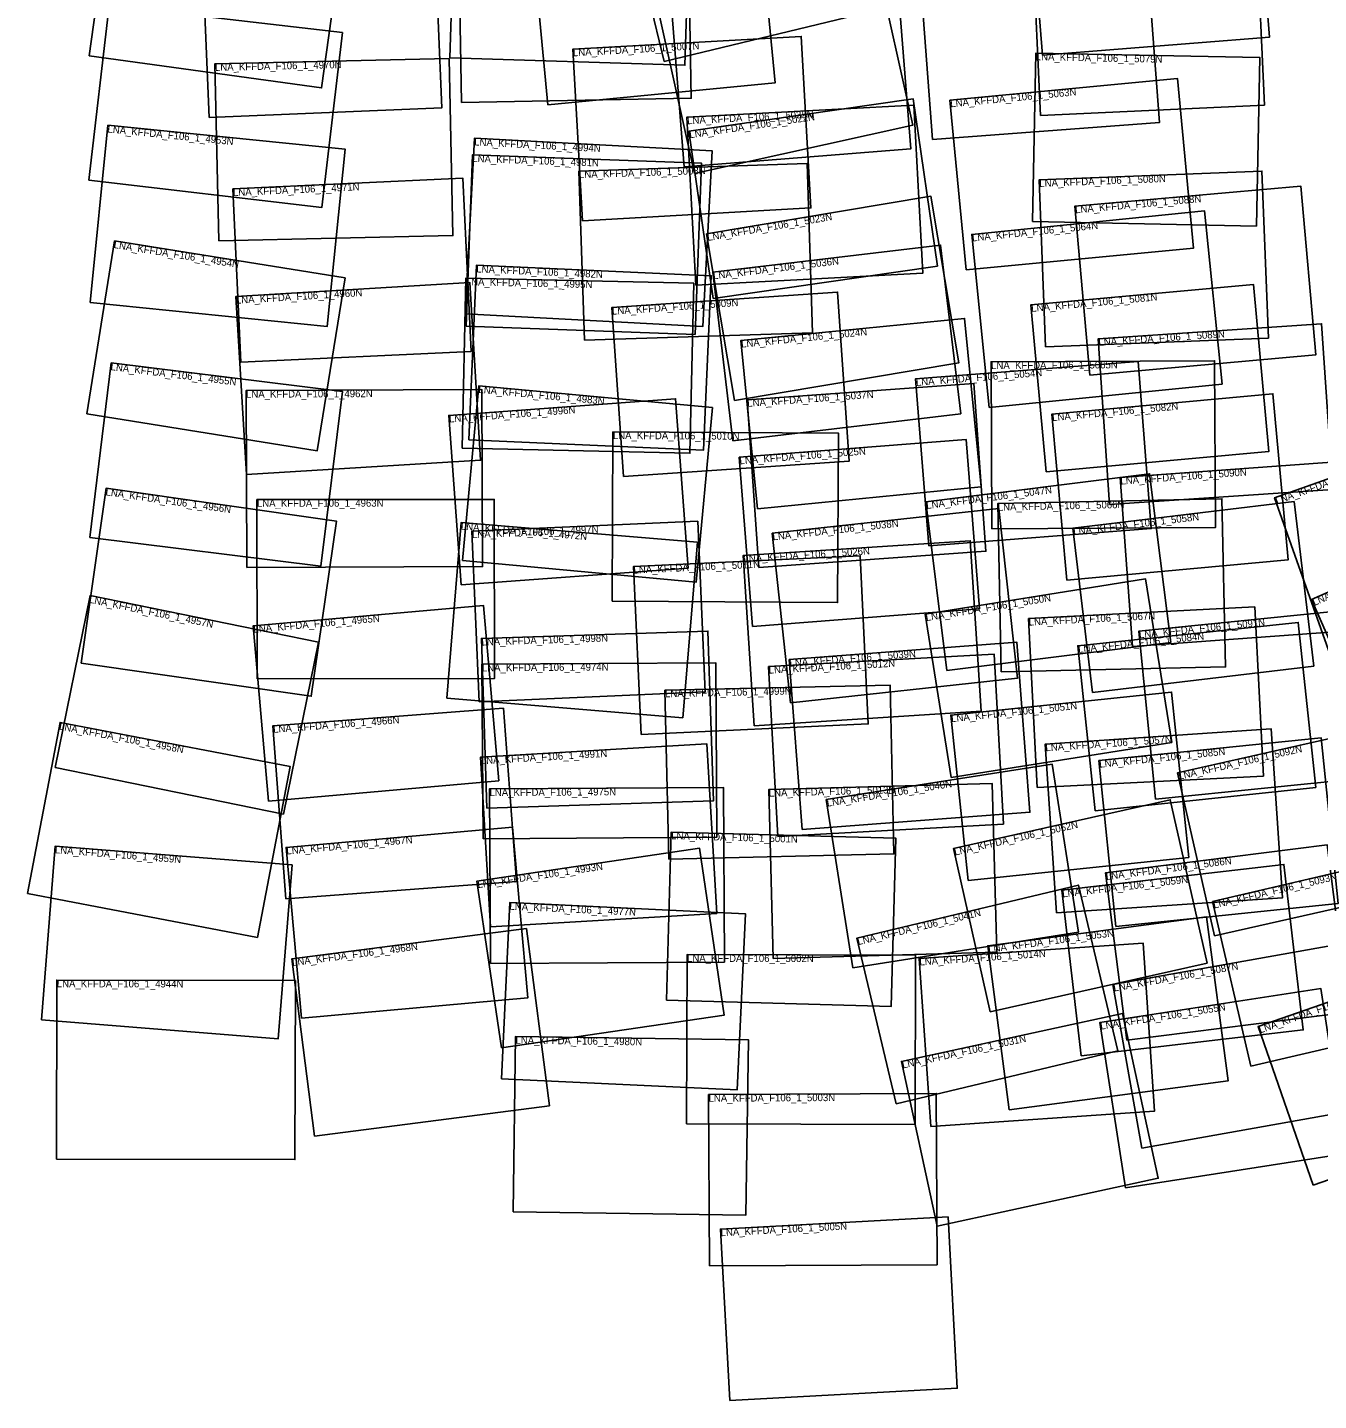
# Model space of a CAD drawing. Extents: x 678319 to 691882, y 269584 to 286476.
# Drawn here: x 678319 to 687342, y 269584 to 279177 of the extents above; entities that cross this region are included whole.
import ezdxf

# ---------------------------------------------------------------- set-up
doc = ezdxf.new("R2010")
doc.units = 0
doc.layers.add('Default', color=7, linetype='Continuous')

msp = doc.modelspace()

# ---------------------------------------------------------------- linework, layer by layer
at = {"layer": 'Default'}
for points in [[(682769.3, 278937.8), (682488.3, 280095.6), (684031.4, 280470), (684312.3, 279312.2)], [(685412, 278983.2), (685318, 280172.1), (686904.4, 280297.5), (686998.4, 279108.6)], [(678750.3, 278979.3), (678919.3, 280196.4), (680543.6, 279970.8), (680374.6, 278753.7)], [(681271.6, 278964), (681310, 280190.2), (682952.2, 280138.8), (682913.8, 278912.6)], [(681956.4, 278636.8), (681842.8, 279817.8), (683430.6, 279970.5), (683544.2, 278789.5)], [(679588.4, 278547), (679537.6, 279770.4), (681163.8, 279837.9), (681214.6, 278614.6)], [(681352.9, 278652), (681330.5, 279863.8), (682935.7, 279893.6), (682958.2, 278681.8)], [(685398.9, 278562.4), (685344.9, 279728.8), (686910.1, 279801.3), (686964.1, 278634.8)], [(682979.7, 278155.8), (682726, 279299.3), (684253.1, 279638.1), (684506.8, 278494.6)], [(684642.9, 278394.9), (684555.7, 279571.4), (686142.7, 279689.1), (686229.9, 278512.5)], [(682909.1, 278203), (682815.3, 279378.8), (684399.3, 279505.1), (684493, 278329.3)], [(678746.7, 278109.6), (678889.6, 279331), (680519.6, 279140.4), (680376.8, 277919)], [(682197.4, 277825.8), (682130, 279024.5), (683726.8, 279114.2), (683794.2, 277915.5)], [(679656, 277687), (679629, 278923), (681265.4, 278958.8), (681292.5, 277722.8)], [(685342.9, 277820.4), (685366.8, 278997.7), (686931.9, 278965.9), (686908, 277788.6)], [(684879.1, 277483.9), (684766.1, 278668.4), (686355.6, 278820), (686468.6, 277635.6)], [(683110.8, 277282.6), (682941.3, 278451.8), (684508.6, 278679), (684678.1, 277509.8)], [(682989.9, 277375.4), (682928.1, 278550), (684514.1, 278633.5), (684575.9, 277458.9)], [(678756.9, 277254.4), (678881.6, 278493.2), (680538.2, 278326.5), (680413.5, 277087.6)], [(681377.9, 277175.2), (681443, 278402.7), (683103.4, 278314.7), (683038.3, 277087.1)], [(681385.4, 277090.9), (681429.2, 278287.5), (683029, 278228.9), (682985.2, 277032.3)], [(682211.6, 276991.3), (682172.8, 278173.5), (683767, 278225.9), (683805.9, 277043.6)], [(679810.8, 276837.2), (679754.4, 278048.2), (681362.4, 278123.1), (681418.8, 276912)], [(685434.7, 276946.5), (685389.5, 278112.5), (686946.6, 278172.9), (686991.8, 277006.9)], [(683260.9, 276571.1), (683065.3, 277734.3), (684632.9, 277997.9), (684828.5, 276834.7)], [(685744, 276748.1), (685638.7, 277927.7), (687217.7, 278068.7), (687323, 276889.1)], [(685040.3, 276521.2), (684918.2, 277731), (686545.2, 277895.2), (686667.3, 276685.4)], [(678733.5, 276478.3), (678927.4, 277685.7), (680538.4, 277427), (680344.6, 276219.7)], [(683248.6, 276288), (683107.8, 277466.5), (684700.7, 277656.7), (684841.5, 276478.2)], [(681402.4, 276295.6), (681456.9, 277515.5), (683097.7, 277442.1), (683043.2, 276222.3)], [(681355.8, 276238.4), (681383.3, 277425.9), (682976.5, 277389), (682949, 276201.5)], [(679849.5, 276053.7), (679774.2, 277295.9), (681409.8, 277395.2), (681485.2, 276153)], [(682484, 276038.7), (682402.7, 277219.3), (683981, 277328), (684062.3, 276147.4)], [(685438.5, 276071.3), (685331.9, 277239.2), (686887.3, 277381.2), (686994, 276213.3)], [(683420.3, 275812.8), (683304, 276989.6), (684868.1, 277144.1), (684984.4, 275967.3)], [(685879.9, 275843.6), (685802.2, 277002.1), (687363.6, 277106.8), (687441.3, 275948.3)], [(684617.5, 275554.4), (684526.3, 276722), (686081.6, 276843.6), (686172.8, 275676)], [(685059.5, 275674.6), (685053.8, 276840.6), (686615, 276848.3), (686620.8, 275682.3)], [(678753.7, 275613.4), (678904, 276832.7), (680520, 276633.4), (680369.7, 275414.1)], [(681359.8, 275452.7), (681473.8, 276673.7), (683105.7, 276521.2), (682991.6, 275300.2)], [(683431.2, 275404.2), (683347.6, 276575.9), (684933.2, 276689), (685016.8, 275517.3)], [(679852.1, 275403.2), (679846.6, 276640), (681493.7, 276647.3), (681499.2, 275410.5)], [(681349.8, 275282.7), (681263.5, 276466.6), (682849, 276582.2), (682935.3, 275398.3)], [(685584, 275315.8), (685478.2, 276476.1), (687023.2, 276617.1), (687129.1, 275456.8)], [(687423.3, 274794.7), (687035, 275891.1), (688488.7, 276405.9), (688877, 275309.5)], [(682404.3, 275167.4), (682410.5, 276351.3), (683986.9, 276343.1), (683980.8, 275159.2)], [(683386.2, 274991.4), (683293.5, 276174.1), (684879.1, 276298.4), (684971.9, 275115.8)], [(686041, 274851.6), (685955.3, 276032.7), (687529.7, 276146.9), (687615.4, 274965.8)], [(684745.1, 274683.5), (684597.2, 275862.1), (686161, 276058.4), (686308.9, 274879.9)], [(678694.1, 274735.1), (678869.5, 275958.2), (680477.5, 275727.6), (680302, 274504.5)], [(685124.7, 274675.3), (685099.7, 275850.4), (686666.9, 275883.7), (686692, 274708.7)], [(679923.9, 274626.4), (679922.6, 275877.9), (681580.7, 275879.7), (681582.1, 274628.2)], [(683652.4, 274458.6), (683524, 275643.1), (685108.7, 275814.9), (685237.1, 274630.3)], [(685762.4, 274530.6), (685625.2, 275679.1), (687171, 275863.8), (687308.2, 274715.3)], [(687754.5, 274135.3), (687293.5, 275180.6), (688699.3, 275800.6), (689160.3, 274755.3)], [(681248.8, 274490.7), (681350.8, 275718.7), (683000.6, 275581.7), (682898.7, 274353.7)], [(681476.4, 274466.1), (681424.8, 275658.4), (683003.4, 275726.7), (683055, 274534.4)], [(683398.2, 274297), (683321.6, 275488.6), (684907.7, 275590.5), (684984.3, 274399)], [(682609, 274236.3), (682553.4, 275410.6), (684139.2, 275485.8), (684194.8, 274311.5)], [(684775.6, 273935.9), (684593.2, 275078.5), (686133.5, 275324.4), (686315.9, 274181.8)], [(678511.4, 274007.5), (678756.4, 275207.4), (680352.8, 274881.5), (680107.9, 273681.6)], [(680004.3, 273772.2), (679896.5, 274997.2), (681505.3, 275138.7), (681613.1, 273913.7)], [(685375.4, 273865.8), (685315.2, 275047.4), (686896.3, 275128), (686956.5, 273946.4)], [(686203, 273785.3), (686084.9, 274958.9), (687654.6, 275116.9), (687772.7, 273943.3)], [(685782, 273703.7), (685659.6, 274857), (687200.4, 275020.6), (687322.9, 273867.3)], [(681529.9, 273722.7), (681491.3, 274908.3), (683075, 274959.8), (683113.5, 273774.1)], [(683733.5, 273573.2), (683643.3, 274760.5), (685234.3, 274881.5), (685324.6, 273694.2)], [(681502.9, 273509.3), (681495, 274728.1), (683129, 274738.7), (683136.9, 273519.9)], [(683563.2, 273525), (683497.9, 274711.8), (685074.3, 274798.6), (685139.6, 273611.8)], [(682800.9, 273367), (682774.4, 274546.7), (684347.6, 274582.1), (684374.1, 273402.4)], [(684892.8, 273217.5), (684772.1, 274372.8), (686314.5, 274533.8), (686435.1, 273378.5)], [(680125.6, 273088), (680034.2, 274298.3), (681645, 274419.9), (681736.4, 273209.6)], [(678318.8, 273127), (678547, 274321.4), (680154.8, 274014.1), (679926.5, 272819.7)], [(685511.2, 272990.8), (685431.9, 274169.6), (687011.1, 274275.8), (687090.4, 273097)], [(686614, 272831.1), (686357.2, 273969.6), (687885.9, 274314.5), (688142.8, 273176)], [(681555.7, 272893.5), (681485.8, 274078.8), (683065.9, 274172), (683135.8, 272986.7)], [(685925.8, 272896.4), (685807.1, 274054.6), (687359.3, 274213.8), (687478, 273055.5)], [(684086.6, 272607.8), (683901.7, 273782), (685479.7, 274030.5), (685664.6, 272856.3)], [(681555.4, 272636.7), (681547.9, 273856.8), (683182.5, 273866.8), (683190, 272646.7)], [(683531.2, 272672.8), (683499, 273852.5), (685060.8, 273895.2), (685093, 272715.4)], [(685047.7, 272298.7), (684790.6, 273440.2), (686306.1, 273781.6), (686563.2, 272640.1)], [(680233.6, 272255), (680126.2, 273448.4), (681707.7, 273590.7), (681815, 272397.2)], [(682785.9, 272381.2), (682818.7, 273555.9), (684388.8, 273512), (684356, 272337.4)], [(678416.3, 272243.8), (678513.2, 273458.1), (680168.4, 273326.2), (680071.6, 272111.8)], [(681632.2, 272047), (681460.5, 273213.3), (683015.9, 273442.2), (683187.5, 272275.9)], [(686001.9, 272100.5), (685852.9, 273269.8), (687402.1, 273467.2), (687551.1, 272297.9)], [(686869.9, 271920), (686601, 273069.7), (688127.7, 273426.7), (688396.5, 272277.1)], [(685682.9, 271992.1), (685548.1, 273148.4), (687099.8, 273329.3), (687234.7, 272173.1)], [(684391, 271655.8), (684114.1, 272814.2), (685663.5, 273184.5), (685940.4, 272026.1)], [(681630.7, 271831.6), (681689, 273063.1), (683336.9, 272985), (683278.6, 271753.5)], [(685180.9, 271615.7), (685030.4, 272761.7), (686559.3, 272962.6), (686709.8, 271816.6)], [(680325.3, 271431.5), (680165.4, 272669.2), (681806.4, 272881.2), (681966.3, 271643.5)], [(684631.3, 271498.8), (684550.8, 272673), (686115.4, 272780.2), (686195.8, 271606)], [(686107.7, 271347.2), (685904.6, 272490.7), (687434, 272762.3), (687637, 271618.8)], [(682925.3, 271516.5), (682928.9, 272699.6), (684525.4, 272694.6), (684521.8, 271511.6)], [(687303.8, 271088), (686919.1, 272196.4), (688401.9, 272711), (688786.6, 271602.6)], [(678521.3, 271270.9), (678524.1, 272521.5), (680191.2, 272517.8), (680188.4, 271267.2)], [(685991.9, 271070), (685813.1, 272224.3), (687357, 272463.4), (687535.7, 271309.1)], [(684675.6, 270802.1), (684426.8, 271952.6), (685972.6, 272286.9), (686221.5, 271136.4)], [(681713.4, 270902.3), (681730.3, 272127.4), (683357.1, 272105), (683340.2, 270879.9)], [(683085.1, 270524.9), (683078.9, 271721.5), (684669.7, 271729.7), (684675.9, 270533.1)], [(683226.7, 269584), (683162.1, 270781.5), (684752.7, 270867.4), (684817.4, 269669.9)]]:
    msp.add_lwpolyline(points, close=True, dxfattribs=at)

# ---------------------------------------------------------------- texts
for s, rotation, p in [('LNA_KFFDA_F106_1_5007N', 3.21599, (682132.8, 278974.5)), ('LNA_KFFDA_F106_1_5079N', 358.83509, (685365.8, 278947.8)), ('LNA_KFFDA_F106_1_4970N', 1.2522, (679630.1, 278873.1)), ('LNA_KFFDA_F106_1_5063N', 5.44954, (684770.9, 278618.6)), ('LNA_KFFDA_F106_1_5035N', 3.01375, (682930.7, 278500)), ('LNA_KFFDA_F106_1_5022N', 8.24994, (682948.4, 278402.3)), ('LNA_KFFDA_F106_1_4953N', 354.25321, (678876.5, 278443.4)), ('LNA_KFFDA_F106_1_4994N', 356.96457, (681440.3, 278352.8)), ('LNA_KFFDA_F106_1_4981N', 357.90347, (681427.3, 278237.5)), ('LNA_KFFDA_F106_1_5008N', 1.87987, (682174.5, 278123.6)), ('LNA_KFFDA_F106_1_4971N', 2.66446, (679756.7, 277998.3)), ('LNA_KFFDA_F106_1_5080N', 2.22221, (685391.4, 278062.5)), ('LNA_KFFDA_F106_1_5088N', 5.10338, (685643.1, 277877.9)), ('LNA_KFFDA_F106_1_5023N', 9.54538, (683073.6, 277685)), ('LNA_KFFDA_F106_1_5064N', 5.76253, (684923.2, 277681.2)), ('LNA_KFFDA_F106_1_4954N', 350.87868, (678919.4, 277636.3)), ('LNA_KFFDA_F106_1_4982N', 357.44041, (681454.7, 277465.5)), ('LNA_KFFDA_F106_1_5036N', 6.81047, (683113.7, 277416.8)), ('LNA_KFFDA_F106_1_4995N', 358.67372, (681382.2, 277375.9)), ('LNA_KFFDA_F106_1_4960N', 3.47298, (679777.2, 277246)), ('LNA_KFFDA_F106_1_5009N', 3.93969, (682406.2, 277169.4)), ('LNA_KFFDA_F106_1_5081N', 5.21636, (685336.5, 277189.4)), ('LNA_KFFDA_F106_1_5024N', 5.64279, (683308.9, 276939.8)), ('LNA_KFFDA_F106_1_5089N', 3.83776, (685805.5, 276952.2)), ('LNA_KFFDA_F106_1_5065N', 0.28367, (685054, 276790.6)), ('LNA_KFFDA_F106_1_4955N', 352.97038, (678897.9, 276783.1)), ('LNA_KFFDA_F106_1_5054N', 4.46835, (684530.2, 276672.2)), ('LNA_KFFDA_F106_1_4983N', 354.66252, (681469.2, 276623.9)), ('LNA_KFFDA_F106_1_4962N', 0.25378, (679846.8, 276590)), ('LNA_KFFDA_F106_1_5037N', 4.0817, (683351.1, 276526)), ('LNA_KFFDA_F106_1_5082N', 5.21369, (685482.7, 276426.3)), ('LNA_KFFDA_F106_1_4996N', 4.1708, (681267.1, 276416.7)), ('LNA_KFFDA_F106_1_5010N', 359.70249, (682410.2, 276301.3)), ('LNA_KFFDA_F106_1_5025N', 4.48403, (683297.4, 276124.2)), ('LNA_KFFDA_F106_1_9182N', 19.50058, (687051.7, 275844)), ('LNA_KFFDA_F106_1_5090N', 4.14705, (685959, 275982.8)), ('LNA_KFFDA_F106_1_4956N', 351.83847, (678862.4, 275908.7)), ('LNA_KFFDA_F106_1_5047N', 7.15558, (684603.4, 275812.5)), ('LNA_KFFDA_F106_1_4963N', 0.06281, (679922.6, 275827.9)), ('LNA_KFFDA_F106_1_5066N', 1.22033, (685100.8, 275800.4)), ('LNA_KFFDA_F106_1_4972N', 355.25502, (681346.6, 275668.9)), ('LNA_KFFDA_F106_1_4997N', 2.47763, (681427, 275608.4)), ('LNA_KFFDA_F106_1_5038N', 6.1843, (683529.4, 275593.4)), ('LNA_KFFDA_F106_1_5058N', 6.81363, (685631.1, 275629.5)), ('LNA_KFFDA_F106_1_5026N', 3.67826, (683324.8, 275438.7)), ('LNA_KFFDA_F106_1_9183N', 23.7989, (687313.7, 275134.9)), ('LNA_KFFDA_F106_1_5011N', 2.7131, (682555.7, 275360.7)), ('LNA_KFFDA_F106_1_5050N', 9.06985, (684601.1, 275029.2)), ('LNA_KFFDA_F106_1_4957N', 348.46193, (678746.4, 275158.4)), ('LNA_KFFDA_F106_1_4965N', 5.02863, (679900.9, 274947.3)), ('LNA_KFFDA_F106_1_5067N', 2.91658, (685317.8, 274997.5)), ('LNA_KFFDA_F106_1_5091N', 5.74754, (686089.9, 274909.2)), ('LNA_KFFDA_F106_1_4998N', 1.8615, (681492.9, 274858.3)), ('LNA_KFFDA_F106_1_5084N', 6.06136, (685664.8, 274807.2)), ('LNA_KFFDA_F106_1_5039N', 4.34855, (683647.1, 274710.7)), ('LNA_KFFDA_F106_1_4974N', 0.3709, (681495.3, 274678.1)), ('LNA_KFFDA_F106_1_5012N', 3.15047, (683500.6, 274661.9)), ('LNA_KFFDA_F106_1_4999N', 1.28844, (682775.5, 274496.7)), ('LNA_KFFDA_F106_1_5051N', 5.96015, (684777.3, 274323)), ('LNA_KFFDA_F106_1_4966N', 4.31942, (680038, 274248.4)), ('LNA_KFFDA_F106_1_4958N', 349.18123, (678537.6, 274272.3)), ('LNA_KFFDA_F106_1_5057N', 3.84795, (685435.3, 274119.7)), ('LNA_KFFDA_F106_1_5092N', 12.71226, (686368.2, 273920.8)), ('LNA_KFFDA_F106_1_4991N', 3.37444, (681488.8, 274028.9)), ('LNA_KFFDA_F106_1_5085N', 5.85456, (685812.2, 274004.9)), ('LNA_KFFDA_F106_1_5013N', 1.56466, (683500.4, 273802.6)), ('LNA_KFFDA_F106_1_5040N', 8.94926, (683909.5, 273732.6)), ('LNA_KFFDA_F106_1_4975N', 0.35037, (681548.2, 273806.8)), ('LNA_KFFDA_F106_1_5052N', 12.69473, (684801.5, 273391.4)), ('LNA_KFFDA_F106_1_4967N', 5.14048, (680130.7, 273398.6)), ('LNA_KFFDA_F106_1_5001N', 358.40068, (682817.3, 273505.9)), ('LNA_KFFDA_F106_1_4959N', 355.44178, (678509.2, 273408.3)), ('LNA_KFFDA_F106_1_4993N', 8.37247, (681467.8, 273163.8)), ('LNA_KFFDA_F106_1_5086N', 7.26092, (685859.2, 273220.2)), ('LNA_KFFDA_F106_1_5059N', 6.65228, (685553.9, 273098.7)), ('LNA_KFFDA_F106_1_5093N', 13.16358, (686612.4, 273021)), ('LNA_KFFDA_F106_1_4977N', 357.28898, (681686.7, 273013.1)), ('LNA_KFFDA_F106_1_5041N', 13.44192, (684125.7, 272765.5)), ('LNA_KFFDA_F106_1_5053N', 7.48537, (685036.9, 272712.1)), ('LNA_KFFDA_F106_1_4968N', 7.36168, (680171.8, 272619.6)), ('LNA_KFFDA_F106_1_5014N', 3.91979, (684554.2, 272623.2)), ('LNA_KFFDA_F106_1_5002N', 359.82335, (682928.7, 272649.6)), ('LNA_KFFDA_F106_1_5087N', 10.07066, (685913.4, 272441.4)), ('LNA_KFFDA_F106_1_4944N', 359.87232, (678524, 272471.5)), ('LNA_KFFDA_F106_1_5095N', 19.1388, (686935.5, 272149.1)), ('LNA_KFFDA_F106_1_5055N', 8.80255, (685820.8, 272174.9)), ('LNA_KFFDA_F106_1_4980N', 359.20932, (681729.6, 272077.4)), ('LNA_KFFDA_F106_1_5031N', 12.20495, (684437.3, 271903.7)), ('LNA_KFFDA_F106_1_5003N', 0.2951, (683079.2, 271671.5)), ('LNA_KFFDA_F106_1_5005N', 3.08953, (683164.7, 270731.6))]:
    msp.add_text(s, height=50, rotation=rotation, dxfattribs=at).set_placement(p)

doc.saveas('drawing.dxf')
